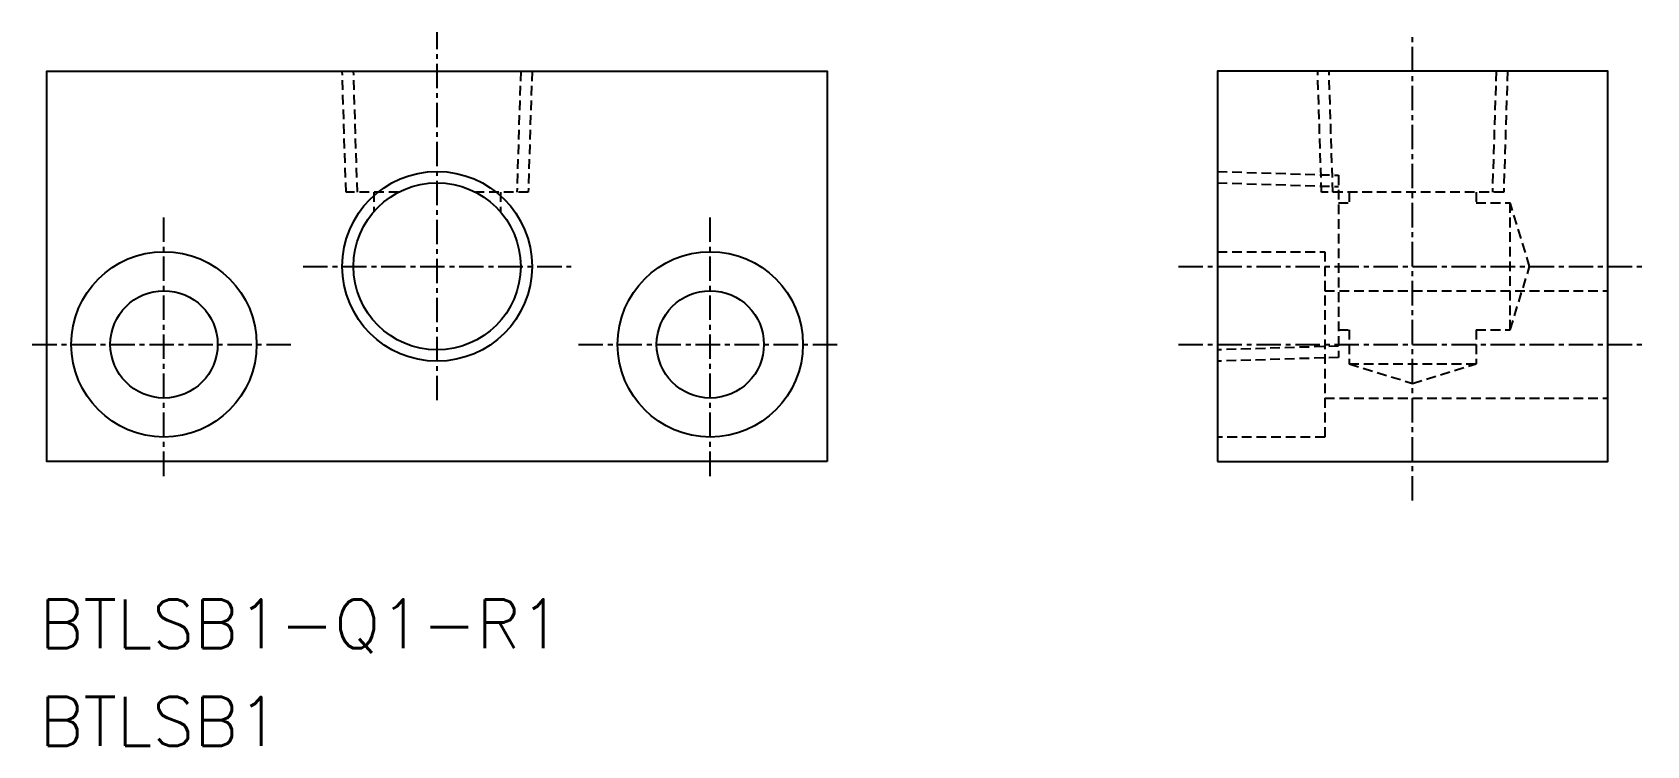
# Model space of a CAD drawing. Extents: x 96.2 to 179, y 72.9 to 109.5.
import ezdxf
from ezdxf.enums import TextEntityAlignment as Align

# ---------------------------------------------------------------- set-up
doc = ezdxf.new("R2010")
doc.units = 0
doc.linetypes.add('CENTER', pattern=[2, 1.25, -0.25, 0.25, -0.25])
doc.linetypes.add('DASHED', pattern=[0.75, 0.5, -0.25])
doc.layers.get('0').update_dxf_attribs({"linetype": 'CONTINUOUS'})
doc.layers.add('CENTER', color=1, linetype='CENTER')
doc.styles.get("Standard").update_dxf_attribs({"font": 'txt.shx', "bigfont": 'extfont.shx'})

msp = doc.modelspace()

# ---------------------------------------------------------------- linework, layer by layer
at = {"color": 3, "linetype": 'DASHED'}
for p, q in [((112.33, 101.3), (112.136, 107.5)), ((112.911, 101.3), (112.717, 107.5)), ((121.283, 107.5), (121.089, 101.3)), ((121.864, 107.5), (121.67, 101.3)), ((162.33, 101.3), (162.136, 107.5)), ((162.911, 101.3), (162.717, 107.5)), ((171.283, 107.5), (171.089, 101.3)), ((171.864, 107.5), (171.67, 101.3)), ((157, 102.364), (163.2, 102.17)), ((157, 101.783), (163.2, 101.589)), ((163.2, 102.17), (163.2, 92.83)), ((115.024, 101.3), (112.33, 101.3)), ((113.75, 101.3), (113.75, 100.29)), ((121.67, 101.3), (118.976, 101.3)), ((120.25, 101.3), (120.25, 100.29)), ((171.67, 101.3), (162.33, 101.3)), ((163.75, 101.3), (163.75, 100.75)), ((170.25, 101.3), (170.25, 100.75)), ((163.2, 100.75), (163.75, 100.75)), ((170.25, 100.75), (172, 100.75)), ((172, 94.25), (172, 100.75)), ((173, 97.5), (172, 100.75)), ((157, 98.25), (162.5, 98.25)), ((162.5, 98.25), (162.5, 88.75)), ((172, 94.25), (173, 97.5)), ((162.5, 96.25), (177, 96.25)), ((163.2, 94.25), (163.75, 94.25)), ((163.75, 94.25), (163.75, 92.5)), ((170.25, 94.25), (172, 94.25)), ((170.25, 94.25), (170.25, 92.5)), ((163.2, 93.411), (157, 93.217)), ((163.2, 92.83), (157, 92.636)), ((163.75, 92.5), (167, 91.5)), ((163.75, 92.5), (170.25, 92.5)), ((167, 91.5), (170.25, 92.5)), ((162.5, 90.75), (177, 90.75)), ((162.5, 88.75), (157, 88.75))]:
    msp.add_line(p, q, dxfattribs=at)
at = {"color": 7, "linetype": 'CONTINUOUS'}
for points in [[(137, 87.5), (97, 87.5), (97, 107.5), (137, 107.5)], [(157, 87.5), (177, 87.5), (177, 107.5), (157, 107.5)]]:
    msp.add_lwpolyline(points, close=True, dxfattribs=at)
at = {"color": 3, "linetype": 'CONTINUOUS'}
msp.add_circle((117, 97.5), 4.864, dxfattribs=at)
at = {"color": 7, "linetype": 'CONTINUOUS'}
for centre, radius in [((117, 97.5), 4.283), ((103, 93.5), 4.75), ((131, 93.5), 4.75), ((103, 93.5), 2.75), ((131, 93.5), 2.75)]:
    msp.add_circle(centre, radius, dxfattribs=at)
at = {"layer": 'CENTER', "color": 1, "linetype": 'CENTER'}
for p, q in [((117, 90.636), (117, 109.5)), ((167, 85.5), (167, 109.5)), ((103, 86.75), (103, 100.25)), ((131, 86.75), (131, 100.25)), ((110.136, 97.5), (123.864, 97.5)), ((155, 97.5), (179, 97.5)), ((96.25, 93.5), (109.75, 93.5)), ((124.25, 93.5), (137.75, 93.5)), ((155, 93.5), (179, 93.5))]:
    msp.add_line(p, q, dxfattribs=at)

# ---------------------------------------------------------------- texts
at = {"color": 7, "linetype": 'CONTINUOUS'}
for s, p in [('BTLSB1-Q1-R1', (96.62, 79.174)), ('BTLSB1', (96.62, 74.174))]:
    msp.add_text(s, height=2.5, dxfattribs=at).set_placement(p, align=Align.MIDDLE_LEFT)

doc.saveas('drawing.dxf')
